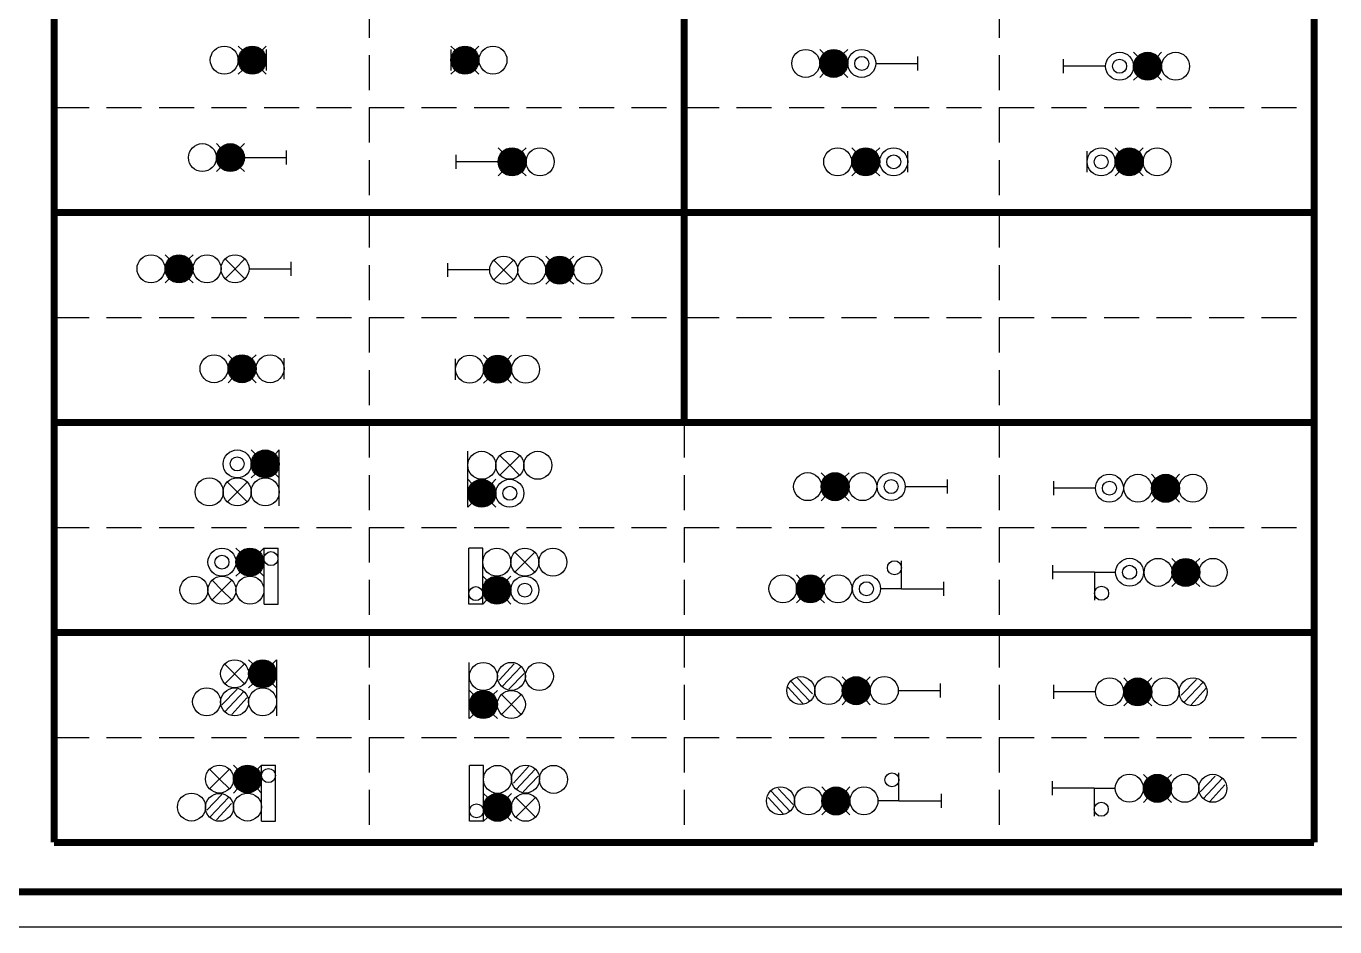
# Model space of a CAD drawing. Extents: x 2387 to 3043, y 3273 to 3569.
# Drawn here: x 2580.1 to 2767.1, y 3272.8 to 3401.5 of the extents above; entities that cross this region are included whole.
import ezdxf

# ---------------------------------------------------------------- set-up
doc = ezdxf.new("R2010")
doc.units = 0
doc.header["$LTSCALE"] = 10
doc.header["$MEASUREMENT"] = 0
doc.linetypes.add('DASHED', pattern=[0.75, 0.5, -0.25])
doc.layers.get('0').update_dxf_attribs({"linetype": 'CONTINUOUS'})
doc.layers.add('1', color=1, linetype='CONTINUOUS')
doc.layers.add('2', color=3, linetype='CONTINUOUS')

# ---------------------------------------------------------------- blocks, each defined once
blk = doc.blocks.new('A$C2B554F3A')
at = {"lineweight": -3}
for p, q in [((4.59, 3.41), (4, 4)), ((8, 4), (7.41, 3.41)), ((8, 3.5), (8, 0.5)), ((4.59, 0.59), (4, 0)), ((8, 0), (7.41, 0.59))]:
    blk.add_line(p, q, dxfattribs=at)
at = {"color": 0, "lineweight": -3}
for centre in [(2, 2), (6, 2)]:
    blk.add_circle(centre, 2, dxfattribs=at)
at = {"layer": '2', "lineweight": -3, "const_width": 2}
blk.add_lwpolyline([(5, 2, 1), (7, 2, 1)], format="xyb", close=True, dxfattribs=at)
at = {"layer": '2', "lineweight": -3}
for start, end in [(0, 180), (180, 0)]:
    blk.add_arc((6, 2), 1, start, end, dxfattribs=at)
blk = doc.blocks.new('A$C2FC94B17')
at = {"lineweight": -3}
for p, q in [((0, 4), (0.59, 3.41)), ((3.41, 3.41), (4, 4)), ((0, 3.5), (0, 0.5)), ((0, 0), (0.59, 0.59)), ((3.41, 0.59), (4, 0))]:
    blk.add_line(p, q, dxfattribs=at)
at = {"color": 0, "lineweight": -3}
for centre in [(2, 2), (6, 2)]:
    blk.add_circle(centre, 2, dxfattribs=at)
at = {"layer": '2', "lineweight": -3, "const_width": 2}
blk.add_lwpolyline([(1, 2, 1), (3, 2, 1)], format="xyb", close=True, dxfattribs=at)
at = {"layer": '2', "lineweight": -3}
for start, end in [(0, 180), (180, 0)]:
    blk.add_arc((2, 2), 1, start, end, dxfattribs=at)
blk = doc.blocks.new('A$C1D2F6A11')
at = {"lineweight": -3}
for p, q in [((4.59, 3.41), (4, 4)), ((8, 4), (7.41, 3.41)), ((12, 2), (18, 2)), ((4.59, 0.59), (4, 0)), ((8, 0), (7.41, 0.59))]:
    blk.add_line(p, q, dxfattribs=at)
at = {"color": 0, "lineweight": -3}
blk.add_line((18, 1), (18, 3), dxfattribs=at)
for centre in [(2, 2), (6, 2), (10, 2)]:
    blk.add_circle(centre, 2, dxfattribs=at)
at = {"color": 7, "lineweight": -3}
blk.add_circle((10, 2), 1, dxfattribs=at)
at = {"layer": '2', "lineweight": -3, "const_width": 2}
blk.add_lwpolyline([(5, 2, 1), (7, 2, 1)], format="xyb", close=True, dxfattribs=at)
at = {"layer": '2', "lineweight": -3}
for start, end in [(0, 180), (180, 0)]:
    blk.add_arc((6, 2), 1, start, end, dxfattribs=at)
blk = doc.blocks.new('A$C6C5B5357')
at = {"lineweight": -3}
for p, q in [((10, 4), (10.59, 3.41)), ((13.41, 3.41), (14, 4)), ((6, 2), (0, 2)), ((10, 0), (10.59, 0.59)), ((13.41, 0.59), (14, 0))]:
    blk.add_line(p, q, dxfattribs=at)
at = {"color": 0, "lineweight": -3}
blk.add_line((0, 1), (0, 3), dxfattribs=at)
for centre in [(8, 2), (12, 2), (16, 2)]:
    blk.add_circle(centre, 2, dxfattribs=at)
at = {"color": 7, "lineweight": -3}
blk.add_circle((8, 2), 1, dxfattribs=at)
at = {"layer": '2', "lineweight": -3, "const_width": 2}
blk.add_lwpolyline([(11, 2, 1), (13, 2, 1)], format="xyb", close=True, dxfattribs=at)
at = {"layer": '2', "lineweight": -3}
for start, end in [(0, 180), (180, 0)]:
    blk.add_arc((12, 2), 1, start, end, dxfattribs=at)
blk = doc.blocks.new('A$C1ACA3D6E')
at = {"lineweight": -3}
for p, q in [((4.59, 3.41), (4, 4)), ((8, 4), (7.41, 3.41)), ((8, 2), (14, 2)), ((4.59, 0.59), (4, 0)), ((8, 0), (7.41, 0.59))]:
    blk.add_line(p, q, dxfattribs=at)
at = {"color": 0, "lineweight": -3}
blk.add_line((14, 1), (14, 3), dxfattribs=at)
for centre in [(2, 2), (6, 2)]:
    blk.add_circle(centre, 2, dxfattribs=at)
at = {"layer": '2', "lineweight": -3, "const_width": 2}
blk.add_lwpolyline([(5, 2, 1), (7, 2, 1)], format="xyb", close=True, dxfattribs=at)
at = {"layer": '2', "lineweight": -3}
for start, end in [(0, 180), (180, 0)]:
    blk.add_arc((6, 2), 1, start, end, dxfattribs=at)
blk = doc.blocks.new('A$C5FF738B0')
at = {"lineweight": -3}
for p, q in [((6, 4), (6.59, 3.41)), ((9.41, 3.41), (10, 4)), ((6, 2), (0, 2)), ((6, 0), (6.59, 0.59)), ((9.41, 0.59), (10, 0))]:
    blk.add_line(p, q, dxfattribs=at)
at = {"color": 0, "lineweight": -3}
blk.add_line((0, 1), (0, 3), dxfattribs=at)
for centre in [(8, 2), (12, 2)]:
    blk.add_circle(centre, 2, dxfattribs=at)
at = {"layer": '2', "lineweight": -3, "const_width": 2}
blk.add_lwpolyline([(7, 2, 1), (9, 2, 1)], format="xyb", close=True, dxfattribs=at)
at = {"layer": '2', "lineweight": -3}
for start, end in [(0, 180), (180, 0)]:
    blk.add_arc((8, 2), 1, start, end, dxfattribs=at)
blk = doc.blocks.new('A$C0E794A6E')
at = {"lineweight": -3}
for p, q in [((4.59, 3.41), (4, 4)), ((8, 4), (7.41, 3.41)), ((4.59, 0.59), (4, 0)), ((8, 0), (7.41, 0.59))]:
    blk.add_line(p, q, dxfattribs=at)
at = {"color": 0, "lineweight": -3}
blk.add_line((12, 0.5), (12, 3.5), dxfattribs=at)
for centre in [(2, 2), (6, 2), (10, 2)]:
    blk.add_circle(centre, 2, dxfattribs=at)
at = {"color": 7, "lineweight": -3}
blk.add_circle((10, 2), 1, dxfattribs=at)
at = {"layer": '2', "lineweight": -3, "const_width": 2}
blk.add_lwpolyline([(5, 2, 1), (7, 2, 1)], format="xyb", close=True, dxfattribs=at)
at = {"layer": '2', "lineweight": -3}
for start, end in [(0, 180), (180, 0)]:
    blk.add_arc((6, 2), 1, start, end, dxfattribs=at)
blk = doc.blocks.new('A$C0712464F')
at = {"lineweight": -3}
for p, q in [((4, 4), (4.59, 3.41)), ((7.41, 3.41), (8, 4)), ((4, 0), (4.59, 0.59)), ((7.41, 0.59), (8, 0))]:
    blk.add_line(p, q, dxfattribs=at)
at = {"color": 0, "lineweight": -3}
blk.add_line((0, 0.5), (0, 3.5), dxfattribs=at)
for centre in [(2, 2), (6, 2), (10, 2)]:
    blk.add_circle(centre, 2, dxfattribs=at)
at = {"color": 7, "lineweight": -3}
blk.add_circle((2, 2), 1, dxfattribs=at)
at = {"layer": '2', "lineweight": -3, "const_width": 2}
blk.add_lwpolyline([(5, 2, 1), (7, 2, 1)], format="xyb", close=True, dxfattribs=at)
at = {"layer": '2', "lineweight": -3}
for start, end in [(0, 180), (180, 0)]:
    blk.add_arc((6, 2), 1, start, end, dxfattribs=at)
blk = doc.blocks.new('A$C150A7FB6')
at = {"lineweight": -3}
for p, q in [((4.59, 3.41), (4, 4)), ((8, 4), (7.41, 3.41)), ((15.41, 0.59), (12.59, 3.41)), ((14, 2), (12.59, 0.59)), ((15.41, 3.41), (14, 2)), ((16, 2), (22, 2)), ((4.59, 0.59), (4, 0)), ((8, 0), (7.41, 0.59))]:
    blk.add_line(p, q, dxfattribs=at)
at = {"color": 0, "lineweight": -3}
blk.add_line((22, 1), (22, 3), dxfattribs=at)
for centre in [(2, 2), (6, 2), (10, 2), (14, 2)]:
    blk.add_circle(centre, 2, dxfattribs=at)
at = {"layer": '2', "lineweight": -3, "const_width": 2}
blk.add_lwpolyline([(5, 2, 1), (7, 2, 1)], format="xyb", close=True, dxfattribs=at)
at = {"layer": '2', "lineweight": -3}
for start, end in [(0, 180), (180, 0)]:
    blk.add_arc((6, 2), 1, start, end, dxfattribs=at)
blk = doc.blocks.new('A$C068C7B29')
at = {"lineweight": -3}
for p, q in [((14, 4.01), (14.59, 3.42)), ((17.42, 3.42), (18, 4)), ((6.58, 0.61), (9.42, 3.43)), ((6.59, 3.44), (8, 2.02)), ((8, 2.02), (9.41, 0.61)), ((14, 0.01), (14.58, 0.6)), ((17.41, 0.59), (18, 0))]:
    blk.add_line(p, q, dxfattribs=at)
at = {"color": 7, "lineweight": -3}
for p, q in [((0, 1.03), (0, 3.03)), ((6, 2.03), (0, 2.03))]:
    blk.add_line(p, q, dxfattribs=at)
at = {"color": 0, "lineweight": -3}
for centre in [(8, 2.02), (12, 2.02), (16, 2.01), (20, 2)]:
    blk.add_circle(centre, 2, dxfattribs=at)
at = {"layer": '2', "lineweight": -3, "const_width": 2}
blk.add_lwpolyline([(15, 2.01, 1), (17, 2.01, 1)], format="xyb", close=True, dxfattribs=at)
at = {"layer": '2', "lineweight": -3}
for start, end in [(359.8915, 179.8915), (179.8915, 359.8915)]:
    blk.add_arc((16, 2.01), 1, start, end, dxfattribs=at)
blk = doc.blocks.new('A$C28EA480A')
at = {"lineweight": -3}
for p, q in [((4.59, 3.41), (4, 4)), ((8, 4), (7.41, 3.41)), ((4.59, 0.59), (4, 0)), ((8, 0), (7.41, 0.59))]:
    blk.add_line(p, q, dxfattribs=at)
at = {"color": 0, "lineweight": -3}
blk.add_line((12, 0.5), (12, 3.5), dxfattribs=at)
for centre in [(2, 2), (6, 2), (10, 2)]:
    blk.add_circle(centre, 2, dxfattribs=at)
at = {"layer": '2', "lineweight": -3, "const_width": 2}
blk.add_lwpolyline([(5, 2, 1), (7, 2, 1)], format="xyb", close=True, dxfattribs=at)
at = {"layer": '2', "lineweight": -3}
for start, end in [(0, 180), (180, 0)]:
    blk.add_arc((6, 2), 1, start, end, dxfattribs=at)
blk = doc.blocks.new('A$C4FED2D31')
at = {"lineweight": -3}
for p, q in [((4, 4), (4.59, 3.41)), ((7.41, 3.41), (8, 4)), ((4, 0), (4.59, 0.59)), ((7.41, 0.59), (8, 0))]:
    blk.add_line(p, q, dxfattribs=at)
at = {"color": 0, "lineweight": -3}
blk.add_line((0, 0.5), (0, 3.5), dxfattribs=at)
for centre in [(2, 2), (6, 2), (10, 2)]:
    blk.add_circle(centre, 2, dxfattribs=at)
at = {"layer": '2', "lineweight": -3, "const_width": 2}
blk.add_lwpolyline([(5, 2, 1), (7, 2, 1)], format="xyb", close=True, dxfattribs=at)
at = {"layer": '2', "lineweight": -3}
for start, end in [(0, 180), (180, 0)]:
    blk.add_arc((6, 2), 1, start, end, dxfattribs=at)
blk = doc.blocks.new('A$C0890671C')
at = {"lineweight": -3}
for p, q in [((8, 8), (8.59, 7.41)), ((12, 8), (11.41, 7.41)), ((12.01, 0), (12.01, 8)), ((8.59, 4.59), (8, 4)), ((11.41, 4.59), (12, 4)), ((4.59, 3.41), (6, 2)), ((7.41, 3.41), (4.59, 0.59)), ((6, 2), (7.41, 0.59)), ((8, 2), (8, 2.14))]:
    blk.add_line(p, q, dxfattribs=at)
for centre, radius in [((6, 6), 2), ((10, 6), 2), ((6, 6), 1), ((2, 2), 2), ((6, 2), 2), ((10, 2), 2)]:
    blk.add_circle(centre, radius, dxfattribs=at)
at = {"layer": '2', "lineweight": -3, "const_width": 2}
blk.add_lwpolyline([(9, 6, 1), (11, 6, 1)], format="xyb", close=True, dxfattribs=at)
at = {"layer": '2', "lineweight": -3}
for start, end in [(0, 180), (180, 0)]:
    blk.add_arc((10, 6), 1, start, end, dxfattribs=at)
blk = doc.blocks.new('A$C5AEE6CCE')
at = {"lineweight": -3}
for p, q in [((0, 0), (0, 8)), ((4.01, 6), (4.01, 5.86)), ((4.6, 4.59), (7.43, 7.41)), ((6.01, 6), (4.6, 7.41)), ((7.42, 4.59), (6.01, 6)), ((0.6, 3.41), (0.01, 4)), ((3.43, 3.41), (4.01, 4)), ((0.01, 0), (0.6, 0.59)), ((4.01, 0), (3.43, 0.59))]:
    blk.add_line(p, q, dxfattribs=at)
for centre, radius in [((2.01, 6), 2), ((6.01, 6), 2), ((10.01, 6), 2), ((2.01, 2), 2), ((6.01, 2), 2), ((6.01, 2), 1)]:
    blk.add_circle(centre, radius, dxfattribs=at)
at = {"layer": '2', "lineweight": -3, "const_width": 2}
blk.add_lwpolyline([(1.01, 2, 1), (3.01, 2, 1)], format="xyb", close=True, dxfattribs=at)
at = {"layer": '2', "lineweight": -3}
for start, end in [(0, 180), (180, 0)]:
    blk.add_arc((2.01, 2), 1, start, end, dxfattribs=at)
blk = doc.blocks.new('A$C5C1918A1')
at = {"color": 7, "lineweight": -3}
for p, q in [((3.92, 4), (4.5, 3.41)), ((7.92, 4), (7.33, 3.41)), ((3.92, 0), (4.5, 0.59)), ((7.92, 0), (7.33, 0.59))]:
    blk.add_line(p, q, dxfattribs=at)
at = {"lineweight": -3}
for p, q in [((7.92, 4), (7.33, 3.41)), ((15.93, 2.02), (21.93, 2.02)), ((4.5, 0.59), (3.92, 0))]:
    blk.add_line(p, q, dxfattribs=at)
at = {"color": 0, "lineweight": -3}
blk.add_line((21.93, 3.02), (21.93, 1.02), dxfattribs=at)
at = {"lineweight": -3}
for centre, radius in [((2, 2.01), 2), ((5.92, 2), 2), ((9.86, 2.01), 2), ((13.93, 2.02), 2), ((13.93, 2.02), 1)]:
    blk.add_circle(centre, radius, dxfattribs=at)
at = {"layer": '2', "lineweight": -3, "const_width": 2}
blk.add_lwpolyline([(4.85, 2.03, 1), (6.85, 2.03, 1)], format="xyb", close=True, dxfattribs=at)
at = {"layer": '2', "lineweight": -3}
for start, end in [(0, 180), (180, 0)]:
    blk.add_arc((5.85, 2.03), 1, start, end, dxfattribs=at)
blk = doc.blocks.new('A$C183B3C8C')
at = {"color": 7, "lineweight": -3}
for p, q in [((14.02, 4), (14.6, 3.41)), ((18.02, 4), (17.43, 3.41)), ((14.02, 0), (14.6, 0.59)), ((18.02, 0), (17.43, 0.59))]:
    blk.add_line(p, q, dxfattribs=at)
at = {"lineweight": -3}
for p, q in [((14.02, 4), (14.6, 3.41)), ((6, 2.02), (0, 2.02)), ((17.43, 0.59), (18.02, 0))]:
    blk.add_line(p, q, dxfattribs=at)
at = {"color": 0, "lineweight": -3}
blk.add_line((0, 3.02), (0, 1.02), dxfattribs=at)
at = {"lineweight": -3}
for centre, radius in [((8, 2.02), 2), ((12.08, 2.01), 2), ((16.02, 2), 2), ((19.93, 2.01), 2), ((8, 2.02), 1)]:
    blk.add_circle(centre, radius, dxfattribs=at)
at = {"layer": '2', "lineweight": -3, "const_width": 2}
blk.add_lwpolyline([(15.08, 2.03, 1), (17.08, 2.03, 1)], format="xyb", close=True, dxfattribs=at)
at = {"layer": '2', "lineweight": -3}
for start, end in [(0, 180), (180, 0)]:
    blk.add_arc((16.08, 2.03), 1, start, end, dxfattribs=at)
blk = doc.blocks.new('A$C5E3025AA')
at = {"lineweight": -3}
for p, q in [((8, 8), (8.59, 7.41)), ((12, 8), (11.41, 7.41)), ((12.01, 0), (12.01, 8)), ((8.59, 4.59), (8, 4)), ((11.41, 4.59), (12, 4)), ((7.41, 3.41), (4.59, 0.59)), ((4.59, 3.41), (6, 2)), ((6, 2), (7.42, 0.59)), ((8, 2), (8, 2.14)), ((12.01, 0), (14.01, 0))]:
    blk.add_line(p, q, dxfattribs=at)
at = {"color": 7, "lineweight": -3}
for p in [(12, 8), (14.01, 0)]:
    blk.add_line(p, (14.01, 8), dxfattribs=at)
at = {"lineweight": -3}
for centre, radius in [((6, 6), 2), ((10, 6), 2), ((13, 6.5), 1), ((6, 6), 1), ((2, 2), 2), ((6, 2), 2), ((10, 2), 2)]:
    blk.add_circle(centre, radius, dxfattribs=at)
at = {"layer": '2', "lineweight": -3, "const_width": 2}
blk.add_lwpolyline([(9, 6, 1), (11, 6, 1)], format="xyb", close=True, dxfattribs=at)
at = {"layer": '2', "lineweight": -3}
for start, end in [(0, 180), (180, 0)]:
    blk.add_arc((10, 6), 1, start, end, dxfattribs=at)
blk = doc.blocks.new('A$C01777112')
at = {"color": 7, "lineweight": -3}
for p in [(2.01, 8), (0, 0)]:
    blk.add_line(p, (0, 8), dxfattribs=at)
at = {"lineweight": -3}
for p, q in [((2, 0), (2, 8)), ((6.01, 6), (6.01, 5.86)), ((8.01, 6), (6.6, 7.41)), ((6.6, 4.59), (9.42, 7.41)), ((9.42, 4.59), (8.01, 6)), ((2.6, 3.41), (2.01, 4)), ((5.43, 3.41), (6.01, 4)), ((2.01, 0), (2.6, 0.59)), ((6.01, 0), (5.43, 0.59)), ((2, 0), (0, 0))]:
    blk.add_line(p, q, dxfattribs=at)
for centre, radius in [((4.01, 6), 2), ((8.01, 6), 2), ((12.01, 6), 2), ((4.01, 2), 2), ((8.01, 2), 2), ((1.01, 1.5), 1), ((8.01, 2), 1)]:
    blk.add_circle(centre, radius, dxfattribs=at)
at = {"layer": '2', "lineweight": -3, "const_width": 2}
blk.add_lwpolyline([(3.01, 2, 1), (5.01, 2, 1)], format="xyb", close=True, dxfattribs=at)
at = {"layer": '2', "lineweight": -3}
for start, end in [(0, 180), (180, 0)]:
    blk.add_arc((4.01, 2), 1, start, end, dxfattribs=at)
blk = doc.blocks.new('A$C0C316432')
at = {"lineweight": -3}
for p, q in [((18.93, 2.02), (18.93, 6.02)), ((7.92, 4), (7.33, 3.41)), ((18.93, 2.02), (24.93, 2.02)), ((4.5, 0.59), (3.92, 0))]:
    blk.add_line(p, q, dxfattribs=at)
at = {"color": 7, "lineweight": -3}
for p, q in [((3.92, 4), (4.5, 3.41)), ((7.92, 4), (7.33, 3.41)), ((18.93, 2.02), (15.93, 2.02)), ((3.92, 0), (4.5, 0.59)), ((7.92, 0), (7.33, 0.59))]:
    blk.add_line(p, q, dxfattribs=at)
at = {"color": 0, "lineweight": -3}
blk.add_line((24.93, 3.02), (24.93, 1.02), dxfattribs=at)
at = {"lineweight": -3}
for centre, radius in [((17.93, 5.02), 1), ((2, 2.01), 2), ((5.92, 2), 2), ((9.86, 2.01), 2), ((13.93, 2.02), 2), ((13.93, 2.02), 1)]:
    blk.add_circle(centre, radius, dxfattribs=at)
at = {"layer": '2', "lineweight": -3, "const_width": 2}
blk.add_lwpolyline([(4.92, 2, 1), (6.92, 2, 1)], format="xyb", close=True, dxfattribs=at)
at = {"layer": '2', "lineweight": -3}
for start, end in [(0, 180), (180, 0)]:
    blk.add_arc((5.92, 2), 1, start, end, dxfattribs=at)
blk = doc.blocks.new('A$C6A804D54')
at = {"color": 7, "lineweight": -3}
for p, q in [((17.02, 5.98), (17.6, 5.39)), ((21.02, 5.98), (20.43, 5.39)), ((6, 4), (9, 4)), ((17.02, 1.98), (17.6, 2.56)), ((21.02, 1.98), (20.43, 2.56))]:
    blk.add_line(p, q, dxfattribs=at)
at = {"lineweight": -3}
for p, q in [((17.02, 5.98), (17.6, 5.39)), ((6, 4), (0, 4)), ((6, 4), (6, 0)), ((20.43, 2.56), (21.02, 1.98))]:
    blk.add_line(p, q, dxfattribs=at)
at = {"color": 0, "lineweight": -3}
blk.add_line((0, 5), (0, 3), dxfattribs=at)
at = {"lineweight": -3}
for centre, radius in [((11, 4), 2), ((15.08, 3.99), 2), ((19.02, 3.98), 2), ((22.93, 3.99), 2), ((11, 4), 1), ((7, 1), 1)]:
    blk.add_circle(centre, radius, dxfattribs=at)
at = {"layer": '2', "lineweight": -3, "const_width": 2}
blk.add_lwpolyline([(18.02, 3.98, 1), (20.02, 3.98, 1)], format="xyb", close=True, dxfattribs=at)
at = {"layer": '2', "lineweight": -3}
for start, end in [(0, 180), (180, 0)]:
    blk.add_arc((19.02, 3.98), 1, start, end, dxfattribs=at)
blk = doc.blocks.new('A$C218E54F3')
at = {"lineweight": -3}
for p, q in [((8, 8.02), (8.59, 7.43)), ((12, 8.02), (11.41, 7.43)), ((12.01, 0.02), (12.01, 8.02)), ((7.41, 7.43), (4.59, 4.6)), ((4.59, 7.42), (6, 6.02)), ((6, 6.02), (7.41, 4.6)), ((6.35, 3.84), (4.18, 1.58)), ((8.59, 4.6), (8, 4.02)), ((11.41, 4.6), (12, 4.02)), ((7.32, 3.47), (4.62, 0.58)), ((7.73, 2.57), (5.59, 0.2))]:
    blk.add_line(p, q, dxfattribs=at)
for centre in [(6, 6.02), (10, 6.02), (2, 2.02), (6, 2), (10, 2.02)]:
    blk.add_circle(centre, 2, dxfattribs=at)
at = {"layer": '2', "lineweight": -3, "const_width": 2}
blk.add_lwpolyline([(9, 6.02, 1), (11, 6.02, 1)], format="xyb", close=True, dxfattribs=at)
at = {"layer": '2', "lineweight": -3}
for start, end in [(0, 180), (180, 0)]:
    blk.add_arc((10, 6.02), 1, start, end, dxfattribs=at)
blk = doc.blocks.new('A$C77F52F09')
at = {"lineweight": -3}
for p, q in [((0, 0), (0, 8)), ((4.28, 5.45), (6.42, 7.82)), ((4.69, 4.55), (7.4, 7.43)), ((5.67, 4.18), (7.83, 6.43)), ((0.6, 3.41), (0.01, 4)), ((3.43, 3.41), (4.01, 4)), ((4.6, 0.59), (7.43, 3.41)), ((6.01, 2), (4.6, 3.41)), ((7.42, 0.59), (6.01, 2)), ((0.01, 0), (0.6, 0.59)), ((4.01, 0), (3.43, 0.59))]:
    blk.add_line(p, q, dxfattribs=at)
for centre in [(2.01, 6), (6.01, 6.02), (10.01, 6), (2.01, 2), (6.01, 2)]:
    blk.add_circle(centre, 2, dxfattribs=at)
at = {"layer": '2', "lineweight": -3, "const_width": 2}
blk.add_lwpolyline([(1.01, 2, 1), (3.01, 2, 1)], format="xyb", close=True, dxfattribs=at)
at = {"layer": '2', "lineweight": -3}
for start, end in [(0, 180), (180, 0)]:
    blk.add_arc((2.01, 2), 1, start, end, dxfattribs=at)
blk = doc.blocks.new('A$C6271537F')
at = {"lineweight": -3}
for p, q in [((8, 8.04), (8.59, 7.46)), ((12, 8.04), (11.41, 7.46)), ((12.01, 0.04), (12.01, 8.04)), ((4.59, 7.45), (6, 6.04)), ((7.41, 7.45), (4.59, 4.63)), ((6, 6.04), (7.42, 4.63)), ((6.35, 3.84), (4.19, 1.58)), ((8.59, 4.63), (8, 4.04)), ((11.41, 4.63), (12, 4.04)), ((7.32, 3.47), (4.62, 0.58)), ((7.73, 2.57), (5.59, 0.2)), ((12.01, 0.04), (14.01, 0.04))]:
    blk.add_line(p, q, dxfattribs=at)
at = {"color": 7, "lineweight": -3}
for p in [(12, 8.04), (14.01, 0.04)]:
    blk.add_line(p, (14.01, 8.04), dxfattribs=at)
at = {"lineweight": -3}
for centre, radius in [((6, 6.04), 2), ((10, 6.04), 2), ((13, 6.54), 1), ((2, 2.04), 2), ((6, 2), 2), ((10, 2.04), 2)]:
    blk.add_circle(centre, radius, dxfattribs=at)
at = {"layer": '2', "lineweight": -3, "const_width": 2}
blk.add_lwpolyline([(9, 6.04, 1), (11, 6.04, 1)], format="xyb", close=True, dxfattribs=at)
at = {"layer": '2', "lineweight": -3}
for start, end in [(0, 180), (180, 0)]:
    blk.add_arc((10, 6.04), 1, start, end, dxfattribs=at)
blk = doc.blocks.new('A$C5EF65F60')
at = {"color": 7, "lineweight": -3}
for p in [(0, 0), (2.01, 8)]:
    blk.add_line(p, (0, 8), dxfattribs=at)
at = {"lineweight": -3}
for p, q in [((2, 0), (2, 8)), ((6.28, 5.47), (8.42, 7.84)), ((6.69, 4.57), (9.4, 7.46)), ((7.67, 4.2), (9.83, 6.46)), ((2.6, 3.41), (2.01, 4)), ((5.43, 3.41), (6.01, 4)), ((6.6, 0.59), (9.42, 3.41)), ((8.01, 2), (6.6, 3.41)), ((9.42, 0.59), (8.01, 2)), ((2, 0), (0, 0)), ((2.01, 0), (2.6, 0.59)), ((6.01, 0), (5.43, 0.59))]:
    blk.add_line(p, q, dxfattribs=at)
for centre, radius in [((4.01, 6), 2), ((8.01, 6.04), 2), ((12.01, 6), 2), ((4.01, 2), 2), ((8.01, 2), 2), ((1.01, 1.5), 1)]:
    blk.add_circle(centre, radius, dxfattribs=at)
at = {"layer": '2', "lineweight": -3, "const_width": 2}
blk.add_lwpolyline([(3.01, 2, 1), (5.01, 2, 1)], format="xyb", close=True, dxfattribs=at)
at = {"layer": '2', "lineweight": -3}
for start, end in [(0, 180), (180, 0)]:
    blk.add_arc((4.01, 2), 1, start, end, dxfattribs=at)
blk = doc.blocks.new('A$C79A30C8B')
at = {"lineweight": -3}
for p, q in [((1.52, 3.79), (3.69, 1.53)), ((11.91, 4), (11.32, 3.41)), ((0.14, 2.52), (2.28, 0.15)), ((0.55, 3.41), (3.25, 0.53)), ((15.93, 2.02), (21.93, 2.02)), ((8.5, 0.59), (7.91, 0))]:
    blk.add_line(p, q, dxfattribs=at)
at = {"color": 7, "lineweight": -3}
for p, q in [((7.91, 4), (8.5, 3.41)), ((11.91, 4), (11.32, 3.41)), ((7.91, 0), (8.5, 0.59)), ((11.91, 0), (11.32, 0.59))]:
    blk.add_line(p, q, dxfattribs=at)
at = {"color": 0, "lineweight": -3}
blk.add_line((21.93, 3.02), (21.93, 1.02), dxfattribs=at)
at = {"lineweight": -3}
for centre in [(2, 2.01), (5.99, 2.01), (9.91, 2), (13.93, 2.02)]:
    blk.add_circle(centre, 2, dxfattribs=at)
at = {"layer": '2', "lineweight": -3, "const_width": 2}
blk.add_lwpolyline([(8.91, 2.03, 1), (10.91, 2.03, 1)], format="xyb", close=True, dxfattribs=at)
at = {"layer": '2', "lineweight": -3}
for start, end in [(0, 180), (180, 0)]:
    blk.add_arc((9.91, 2.03), 1, start, end, dxfattribs=at)
blk = doc.blocks.new('A$C522B5BEE')
at = {"lineweight": -3}
for p, q in [((18.93, 2.02), (18.93, 6.02)), ((1.65, 3.77), (3.81, 1.51)), ((11.92, 4), (11.33, 3.41)), ((0.26, 2.5), (2.41, 0.13)), ((0.67, 3.39), (3.38, 0.51)), ((18.93, 2.02), (24.93, 2.02)), ((8.5, 0.59), (7.92, 0))]:
    blk.add_line(p, q, dxfattribs=at)
at = {"color": 7, "lineweight": -3}
for p, q in [((7.92, 4), (8.5, 3.41)), ((11.92, 4), (11.33, 3.41)), ((18.93, 2.02), (15.93, 2.02)), ((7.92, 0), (8.5, 0.59)), ((11.92, 0), (11.33, 0.59))]:
    blk.add_line(p, q, dxfattribs=at)
at = {"color": 0, "lineweight": -3}
blk.add_line((24.93, 3.02), (24.93, 1.02), dxfattribs=at)
at = {"lineweight": -3}
for centre, radius in [((17.93, 5.02), 1), ((2, 2.01), 2), ((6, 2.01), 2), ((9.92, 2), 2), ((13.93, 2.02), 2)]:
    blk.add_circle(centre, radius, dxfattribs=at)
at = {"layer": '2', "lineweight": -3, "const_width": 2}
blk.add_lwpolyline([(8.92, 2, 1), (10.92, 2, 1)], format="xyb", close=True, dxfattribs=at)
at = {"layer": '2', "lineweight": -3}
for start, end in [(0, 180), (180, 0)]:
    blk.add_arc((9.92, 2), 1, start, end, dxfattribs=at)
blk = doc.blocks.new('A$C6DAC2E8E')
at = {"lineweight": -3}
for p, q in [((10.02, 4), (10.6, 3.41)), ((20.41, 3.79), (18.24, 1.53)), ((6, 2.02), (0, 2.02)), ((21.38, 3.41), (18.67, 0.53)), ((21.79, 2.52), (19.65, 0.15)), ((13.43, 0.59), (14.02, 0))]:
    blk.add_line(p, q, dxfattribs=at)
at = {"color": 7, "lineweight": -3}
for p, q in [((10.02, 4), (10.6, 3.41)), ((14.02, 4), (13.43, 3.41)), ((10.02, 0), (10.6, 0.59)), ((14.02, 0), (13.43, 0.59))]:
    blk.add_line(p, q, dxfattribs=at)
at = {"color": 0, "lineweight": -3}
blk.add_line((0, 3.02), (0, 1.02), dxfattribs=at)
at = {"lineweight": -3}
for centre in [(8, 2.02), (12.02, 2), (15.93, 2.01), (19.93, 2.01)]:
    blk.add_circle(centre, 2, dxfattribs=at)
at = {"layer": '2', "lineweight": -3, "const_width": 2}
blk.add_lwpolyline([(11.02, 2, 1), (13.02, 2, 1)], format="xyb", close=True, dxfattribs=at)
at = {"layer": '2', "lineweight": -3}
for start, end in [(0, 180), (180, 0)]:
    blk.add_arc((12.01, 2.03), 1, start, end, dxfattribs=at)
blk = doc.blocks.new('A$C40082BEB')
at = {"lineweight": -3}
for p, q in [((13.02, 5.98), (13.6, 5.39)), ((23.28, 5.74), (21.12, 3.49)), ((6, 4), (0, 4)), ((6, 4), (6, 0)), ((24.26, 5.37), (21.55, 2.49)), ((24.67, 4.47), (22.52, 2.1)), ((16.43, 2.56), (17.02, 1.98))]:
    blk.add_line(p, q, dxfattribs=at)
at = {"color": 7, "lineweight": -3}
for p, q in [((13.02, 5.98), (13.6, 5.39)), ((17.02, 5.98), (16.43, 5.39)), ((6, 4), (9, 4)), ((13.02, 1.98), (13.6, 2.56)), ((17.02, 1.98), (16.43, 2.56))]:
    blk.add_line(p, q, dxfattribs=at)
at = {"color": 0, "lineweight": -3}
blk.add_line((0, 5), (0, 3), dxfattribs=at)
at = {"lineweight": -3}
for centre, radius in [((11, 4), 2), ((15.02, 3.98), 2), ((18.93, 3.99), 2), ((22.93, 3.99), 2), ((7, 1), 1)]:
    blk.add_circle(centre, radius, dxfattribs=at)
at = {"layer": '2', "lineweight": -3, "const_width": 2}
blk.add_lwpolyline([(14.02, 3.98, 1), (16.02, 3.98, 1)], format="xyb", close=True, dxfattribs=at)
at = {"layer": '2', "lineweight": -3}
for start, end in [(0, 180), (180, 0)]:
    blk.add_arc((15.02, 3.98), 1, start, end, dxfattribs=at)

msp = doc.modelspace()

# ---------------------------------------------------------------- linework, layer by layer
at = {"color": 3, "linetype": 'DASHED', "lineweight": -3}
for p, q in [((2629.11, 3404.83), (2629.11, 3389.83)), ((2719.11, 3404.83), (2719.11, 3389.83)), ((2584.11, 3389.83), (2674.11, 3389.83)), ((2629.11, 3389.83), (2629.11, 3374.83)), ((2674.11, 3389.83), (2764.11, 3389.83)), ((2719.11, 3389.83), (2719.11, 3374.83)), ((2629.11, 3374.83), (2629.11, 3359.83)), ((2719.11, 3374.83), (2719.11, 3359.83)), ((2584.11, 3359.83), (2674.11, 3359.83)), ((2629.11, 3359.83), (2629.11, 3344.83)), ((2674.11, 3359.83), (2764.11, 3359.83)), ((2719.11, 3359.83), (2719.11, 3344.83)), ((2629.11, 3344.83), (2629.11, 3329.83)), ((2674.11, 3344.83), (2674.11, 3329.83)), ((2719.11, 3344.83), (2719.11, 3329.83)), ((2584.11, 3329.83), (2674.11, 3329.83)), ((2629.11, 3329.83), (2629.11, 3314.83)), ((2674.11, 3329.83), (2674.11, 3314.83)), ((2674.11, 3329.83), (2764.11, 3329.83)), ((2719.11, 3329.83), (2719.11, 3314.83)), ((2629.11, 3314.83), (2629.11, 3299.83)), ((2674.11, 3314.83), (2674.11, 3299.83)), ((2719.11, 3314.83), (2719.11, 3299.83)), ((2584.11, 3299.83), (2674.11, 3299.83)), ((2629.11, 3299.83), (2629.11, 3284.83)), ((2674.11, 3299.83), (2674.11, 3284.83)), ((2674.11, 3299.83), (2764.11, 3299.83)), ((2719.11, 3299.83), (2719.11, 3284.83))]:
    msp.add_line(p, q, dxfattribs=at)
at = {"color": 3, "lineweight": -3}
for p, q in [((2674.11, 3374.83), (2584.11, 3374.83)), ((2584.11, 3374.83), (2674.11, 3374.83)), ((2674.11, 3374.83), (2764.11, 3374.83)), ((2764.11, 3374.83), (2674.11, 3374.83)), ((2674.11, 3344.83), (2584.11, 3344.83)), ((2584.11, 3344.83), (2674.11, 3344.83)), ((2674.11, 3344.83), (2764.11, 3344.83)), ((2764.11, 3344.83), (2674.11, 3344.83)), ((2674.11, 3314.83), (2584.11, 3314.83)), ((2584.11, 3314.83), (2674.11, 3314.83)), ((2764.11, 3314.83), (2674.11, 3314.83)), ((2674.11, 3314.83), (2764.11, 3314.83)), ((2584.11, 3284.83), (2674.11, 3284.83)), ((2674.11, 3284.83), (2584.11, 3284.83)), ((2674.11, 3284.83), (2764.11, 3284.83)), ((2764.11, 3284.83), (2674.11, 3284.83))]:
    msp.add_line(p, q, dxfattribs=at)
at = {"lineweight": -3}
msp.add_line((2386.56, 3272.76), (3042.98, 3272.76), dxfattribs=at)
at = {"color": 3, "lineweight": -3, "const_width": 1}
for points in [[(2584.11, 3374.83), (2584.11, 3404.83)], [(2674.11, 3374.83), (2674.11, 3404.83)], [(2674.11, 3404.83), (2674.11, 3374.83)], [(2764.11, 3404.83), (2764.11, 3374.83)], [(2584.11, 3344.83), (2584.11, 3374.83)], [(2674.11, 3374.83), (2584.11, 3374.83)], [(2674.11, 3344.83), (2674.11, 3374.83)], [(2674.11, 3374.83), (2674.11, 3344.83)], [(2764.11, 3374.83), (2674.11, 3374.83)], [(2764.11, 3374.83), (2764.11, 3344.83)], [(2584.11, 3344.83), (2584.11, 3314.83)], [(2674.11, 3344.83), (2584.11, 3344.83)], [(2764.11, 3344.83), (2674.11, 3344.83)], [(2764.11, 3344.83), (2764.11, 3314.83)], [(2584.11, 3314.83), (2584.11, 3284.83)], [(2674.11, 3314.83), (2584.11, 3314.83)], [(2764.11, 3314.83), (2674.11, 3314.83)], [(2764.11, 3314.83), (2764.11, 3284.83)], [(2674.11, 3284.83), (2584.11, 3284.83)], [(2764.11, 3284.83), (2674.11, 3284.83)]]:
    msp.add_lwpolyline(points, dxfattribs=at)
at = {"layer": '1', "lineweight": -3}
msp.add_line((2411.56, 3277.76), (3036.94, 3277.76), dxfattribs=at)
at = {"layer": '1', "lineweight": -3, "const_width": 1}
msp.add_lwpolyline([(3037.78, 3277.76), (2411.56, 3277.76)], dxfattribs=at)

# ---------------------------------------------------------------- block references
at = {"color": 7, "lineweight": -3}
for name, p in [('A$C2B554F3A', (2606.42, 3394.62)), ('A$C2FC94B17', (2640.81, 3394.62)), ('A$C1D2F6A11', (2689.49, 3394.15)), ('A$C6C5B5357', (2728.32, 3393.75)), ('A$C1ACA3D6E', (2603.3, 3380.69)), ('A$C5FF738B0', (2641.54, 3380.09)), ('A$C0E794A6E', (2694.05, 3380.09)), ('A$C0712464F', (2731.69, 3380.09)), ('A$C150A7FB6', (2595.96, 3364.8)), ('A$C068C7B29', (2640.34, 3364.6)), ('A$C28EA480A', (2604.96, 3350.52)), ('A$C4FED2D31', (2641.47, 3350.45)), ('A$C0890671C', (2604.27, 3332.92)), ('A$C5AEE6CCE', (2643.2, 3332.72)), ('A$C5C1918A1', (2689.76, 3333.66)), ('A$C183B3C8C', (2726.87, 3333.43)), ('A$C5E3025AA', (2602.09, 3318.88)), ('A$C01777112', (2643.35, 3318.88)), ('A$C0C316432', (2686.23, 3319.06)), ('A$C6A804D54', (2726.75, 3319.43)), ('A$C218E54F3', (2603.9, 3302.9)), ('A$C77F52F09', (2643.42, 3302.54)), ('A$C79A30C8B', (2688.78, 3304.51)), ('A$C6DAC2E8E', (2726.89, 3304.33)), ('A$C6271537F', (2601.74, 3287.84)), ('A$C5EF65F60', (2643.45, 3287.84)), ('A$C522B5BEE', (2685.88, 3288.75)), ('A$C40082BEB', (2726.71, 3288.57))]:
    msp.add_blockref(name, p, dxfattribs=at)

doc.saveas('drawing.dxf')
